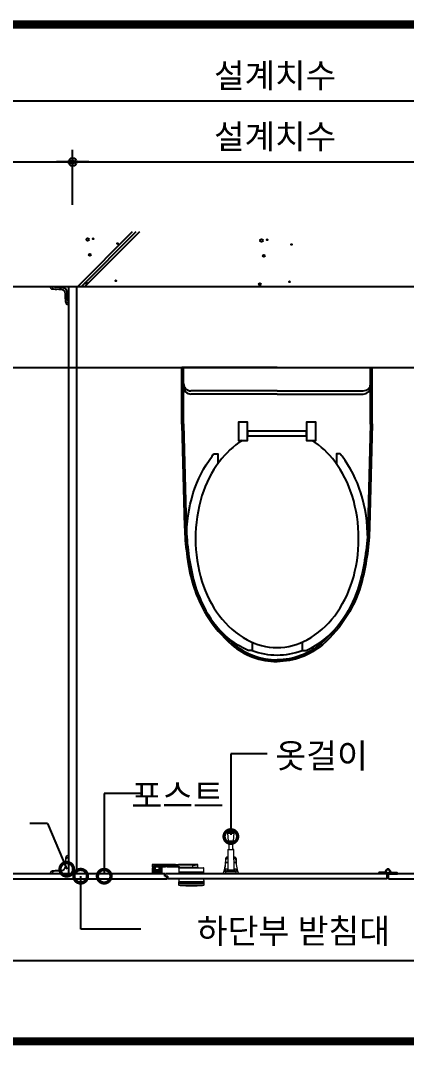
# Model space of a CAD drawing. Extents: x -256 to 8104, y -176 to 5714.
# Drawn here: x 3156 to 3633, y 2764 to 4029 of the extents above; entities that cross this region are included whole.
import ezdxf
from ezdxf.enums import TextEntityAlignment as Align

# ---------------------------------------------------------------- set-up
doc = ezdxf.new("R2010")
doc.units = 0
doc.header["$LTSCALE"] = 30
doc.layers.get('0').update_dxf_attribs({"linetype": 'CONTINUOUS'})
doc.layers.get('DEFPOINTS').update_dxf_attribs({"linetype": 'CONTINUOUS'})
for name, color, linetype in [('0_toilet', 6, 'CONTINUOUS'), ('DIM', 7, 'CONTINUOUS'), ('HAT', 8, 'CONTINUOUS'), ('경첩', 4, 'CONTINUOUS'), ('문자', 3, 'CONTINUOUS'), ('부자재', 4, 'CONTINUOUS'), ('옷걸이', 4, 'CONTINUOUS'), ('잠금쇠(회전형)', 4, 'CONTINUOUS'), ('치수', 1, 'CONTINUOUS'), ('해치', 8, 'CONTINUOUS')]:
    doc.layers.add(name, color=color, linetype=linetype)
doc.styles.add('돋움', font='malgun.ttf')
doc.dimstyles.new('10', dxfattribs={"dimscale": 10, "dimtxt": 3, "dimasz": 1, "dimexe": 1.5, "dimexo": 2, "dimgap": 1, "dimtad": 1, "dimdec": 0, "dimlunit": 6, "dimtxsty": '돋움', "dimblk": 'DIMDOT', "dimcen": -1, "dimdle": 1.5, "dimclrt": 3, "dimazin": 3, "dimtfac": 1, "dimtdec": 0, "dimtix": 1, "dimtmove": 2, "dimatfit": 3, "dimldrblk": 'DIMDOT', "dimarcsym": 0})

# ---------------------------------------------------------------- blocks, each defined once
blk = doc.blocks.new('_DOTSMALL')
at = {"color": 0, "linetype": 'ByBlock', "const_width": 0.5}
blk.add_lwpolyline([(-0.0625, 0, 1), (0.0625, 0, 1)], format="xyb", close=True, dxfattribs=at)
blk = doc.blocks.new('A$C63EC304E')
at = {"layer": '치수', "color": 1, "xscale": 2.5, "yscale": 2.5, "zscale": 2.5, "rotation": 234.3098741996962}
blk.add_blockref('_DOTSMALL', (0.312, 0.312), dxfattribs=at)
blk = doc.blocks.new('A$C2BC9653E')
at = {"layer": '치수', "xscale": 0.3333333333333333, "yscale": 0.3333333333333333, "zscale": 0.3333333333333333}
blk.add_blockref('A$C63EC304E', (0, 0), dxfattribs=at)
blk = doc.blocks.new('A$C7FC71301')
at = {"layer": '치수', "rotation": 180}
blk.add_blockref('A$C2BC9653E', (0.208, 0.208), dxfattribs=at)
blk = doc.blocks.new('A$C4A20372B')
at = {"layer": '치수'}
blk.add_blockref('A$C7FC71301', (0, 0), dxfattribs=at)
blk = doc.blocks.new('A$C566469F5')
at = {"layer": '치수'}
blk.add_blockref('A$C4A20372B', (0, 0), dxfattribs=at)
blk = doc.blocks.new('A$C7E317CD4')
at = {"layer": '해치', "xscale": 2, "yscale": 2, "zscale": 2}
blk.add_blockref('A$C566469F5', (0, 0), dxfattribs=at)
blk = doc.blocks.new('A$C601D7F27')
at = {"layer": '치수'}
blk.add_blockref('A$C7E317CD4', (0, 0), dxfattribs=at)
blk = doc.blocks.new('A$C38802C08')
at = {"layer": '치수'}
blk.add_blockref('A$C601D7F27', (0, 0), dxfattribs=at)
blk = doc.blocks.new('DIMDOT')
at = {"linetype": 'Continuous'}
blk.add_line((-2, 0), (2, 0), dxfattribs=at)
for radius in [0.5, 0.25]:
    blk.add_circle((0, 0), radius, dxfattribs=at)
blk = doc.blocks.new('*D374')
at = {"layer": 'DEFPOINTS', "color": 0}
for p in [(142693.7, 4143.7), (141193.7, 3995.2), (142693.7, 3995.2)]:
    blk.add_point(p, dxfattribs=at)
at = {"layer": 'DIM', "color": 0, "lineweight": -2, "ltscale": 10}
for p, q in [((141193.7, 4015.2), (141193.7, 4158.7)), ((142693.7, 4015.2), (142693.7, 4158.7)), ((141203.7, 4143.7), (142683.7, 4143.7))]:
    blk.add_line(p, q, dxfattribs=at)
at = {"layer": 'DIM', "color": 0, "lineweight": -2, "xscale": 10, "yscale": 10, "zscale": 10, "rotation": 180}
blk.add_blockref('DIMDOT', (141193.7, 4143.7), dxfattribs=at)
at = {"layer": 'DIM', "color": 0, "lineweight": -2, "xscale": 10, "yscale": 10, "zscale": 10}
blk.add_blockref('DIMDOT', (142693.7, 4143.7), dxfattribs=at)
at = {"layer": 'DIM', "color": 3, "insert": (141943.7, 4173.3), "char_height": 30, "attachment_point": 5, "style": '돋움'}
blk.add_mtext('설계치수', dxfattribs=at)
blk = doc.blocks.new('*D375')
at = {"layer": 'DEFPOINTS', "color": 0}
for p in [(142193.7, 4068.3), (141693.7, 3995.2), (142193.7, 3995.2)]:
    blk.add_point(p, dxfattribs=at)
at = {"layer": 'DIM', "color": 0, "lineweight": -2, "ltscale": 10}
for p, q in [((141693.7, 4015.2), (141693.7, 4083.3)), ((142193.7, 4015.2), (142193.7, 4083.3)), ((141703.7, 4068.3), (142183.7, 4068.3))]:
    blk.add_line(p, q, dxfattribs=at)
at = {"layer": 'DIM', "color": 0, "lineweight": -2, "xscale": 10, "yscale": 10, "zscale": 10, "rotation": 180}
blk.add_blockref('DIMDOT', (141693.7, 4068.3), dxfattribs=at)
at = {"layer": 'DIM', "color": 0, "lineweight": -2, "xscale": 10, "yscale": 10, "zscale": 10}
blk.add_blockref('DIMDOT', (142193.7, 4068.3), dxfattribs=at)
at = {"layer": 'DIM', "color": 3, "insert": (141943.7, 4098), "char_height": 30, "attachment_point": 5, "style": '돋움'}
blk.add_mtext('설계치수', dxfattribs=at)
blk = doc.blocks.new('*D376')
at = {"layer": 'DEFPOINTS', "color": 0}
for p in [(141693.7, 4068.3), (141193.7, 3995.2), (141693.7, 3995.2)]:
    blk.add_point(p, dxfattribs=at)
at = {"layer": 'DIM', "color": 0, "lineweight": -2, "ltscale": 10}
for p, q in [((141193.7, 4015.2), (141193.7, 4083.3)), ((141693.7, 4015.2), (141693.7, 4083.3)), ((141203.7, 4068.3), (141683.7, 4068.3))]:
    blk.add_line(p, q, dxfattribs=at)
at = {"layer": 'DIM', "color": 0, "lineweight": -2, "xscale": 10, "yscale": 10, "zscale": 10, "rotation": 180}
blk.add_blockref('DIMDOT', (141193.7, 4068.3), dxfattribs=at)
at = {"layer": 'DIM', "color": 0, "lineweight": -2, "xscale": 10, "yscale": 10, "zscale": 10}
blk.add_blockref('DIMDOT', (141693.7, 4068.3), dxfattribs=at)
at = {"layer": 'DIM', "color": 3, "insert": (141443.7, 4098), "char_height": 30, "attachment_point": 5, "style": '돋움'}
blk.add_mtext('설계치수', dxfattribs=at)
blk = doc.blocks.new('A$C10E41893')
at = {"layer": '부자재'}
for p, q in [((6.5, 0), (6.5, 196)), ((123.3, 196), (6.5, 196)), ((123.3, 192.5), (6.5, 192.5)), ((54.8, 0), (54.8, 177.5)), ((61.4, 0), (61.4, 177.5)), ((6.5, 0), (6.5, -196)), ((54.8, 0), (54.8, -177.5)), ((61.4, 0), (61.4, -177.5)), ((123.3, -192.5), (6.5, -192.5)), ((123.3, -196), (6.5, -196))]:
    blk.add_line(p, q, dxfattribs=at)
for points in [[(122.7, 196, -0.012538), (123.3, 196), (334.6, 190.3, -0.055395), (444.7, 175.1, -0.154276), (576.9, 93.3, -0.179504), (611.5, 0, -0.179504)], [(122.8, 192.5, -0.012538), (123.2, 192.5), (334.5, 186.8, -0.055395), (443.8, 171.7, -0.154276), (574.3, 91, -0.179504), (608, 0, -0.179504)], [(572, 51.4), (588.8, 51.4), (588.8, 59.6, 0.021185), (583.3, 70.7, 0.106084), (528.4, 133.7, 0.085733), (452.6, 172.4, 0.075373), (358.7, 186.6, 0.075373), (264.8, 172.4, 0.085733), (189, 133.7, 0.007337), (184.4, 130.1), (184.4, 122), (204.7, 122)], [(156.7, -72, 0.089162), (200.2, -118.7, 0.085733), (270.3, -154.5, 0.075373), (358.7, -167.9, 0.075373), (447.1, -154.5, 0.085733), (517.2, -118.7, 0.106084), (567, -61.6, 0.126931), (582.8, 0, 0.126931), (567, 61.6, 0.106084), (517.2, 118.7, 0.085733), (447.1, 154.5, 0.075373), (358.7, 167.9, 0.075373), (270.3, 154.5, 0.085733), (200.2, 118.7, 0.089162), (156.7, 72)], [(588.8, -51.4, 0.090214), (598.2, 0, 0.090214), (588.8, 51.4, 0.106084)], [(122.7, -196, 0.012538), (123.3, -196), (334.6, -190.3, 0.055395), (444.7, -175.1, 0.154276), (576.9, -93.3, 0.179504), (611.5, 0, 0.179504)], [(122.8, -192.5, 0.012538), (123.2, -192.5), (334.5, -186.8, 0.055395), (443.8, -171.7, 0.154276), (574.3, -91, 0.179504), (608, 0, 0.179504)], [(572, -51.4), (588.8, -51.4), (588.8, -59.6, -0.021185), (583.3, -70.7, -0.106084), (528.4, -133.7, -0.085733), (452.6, -172.4, -0.075373), (358.7, -186.6, -0.075373), (264.8, -172.4, -0.085733), (189, -133.7, -0.007337), (184.4, -130.1), (184.4, -122), (204.7, -122)]]:
    blk.add_lwpolyline(points, format="xyb", dxfattribs=at)
blk.add_lwpolyline([(138, -60.8), (119.3, -60.8), (119.3, -79.5), (156.7, -79.5), (156.7, -60.8), (138, -60.8), (147.3, -60.8), (147.3, 60.8), (138, 60.8), (156.7, 60.8), (156.7, 79.5), (119.3, 79.5), (119.3, 60.8), (138, 60.8), (138, -60.8), (119.3, -60.8)], dxfattribs=at)
for centre, start, end in [((39.8, 177.5), 0, 90), ((46.4, 177.5), 0, 90), ((39.8, -177.5), 270, 0), ((46.4, -177.5), 270, 0)]:
    blk.add_arc(centre, 15, start, end, dxfattribs=at)
blk = doc.blocks.new('BASIC_14', base_point=(138473.5, 213.7))
for p, q in [((141193.7, 3914.8), (142693.7, 3914.8)), ((141193.7, 3814.8), (142693.7, 3814.8))]:
    blk.add_line(p, q)
at = {"color": 4}
for p, q in [((141682.4, 3912.7), (141672.7, 3913.3)), ((141682.4, 3912.7), (141683.1, 3912.7)), ((141686.5, 3908.8), (141687, 3898.8))]:
    blk.add_line(p, q, dxfattribs=at)
at = {"color": 8}
blk.add_line((140957.6, 3083), (142920.2, 3083), dxfattribs=at)
at = {"color": 8, "const_width": 10}
for points in [[(140957.6, 4237.9), (144305.4, 4237.9)], [(138520.9, 2983), (144305.4, 2983)]]:
    blk.add_lwpolyline(points, dxfattribs=at)
at = {"color": 4}
for centre, radius, start, end in [((141672.8, 3914.9), 1.61, 184.0227, 266.85), ((141682.9, 3909), 3.66, 356.6481, 86.2207), ((141688.7, 3899), 1.65, 186.1664, 269.5984)]:
    blk.add_arc(centre, radius, start, end, dxfattribs=at)
at = {"layer": '0_toilet'}
for p, q in [((141688.7, 3914.8), (141688.7, 3189.8)), ((141698.7, 3914.8), (141698.7, 3189.8)), ((141807.6, 3189.8), (141583.7, 3189.8)), ((141807.6, 3186.8), (141807.6, 3189.8)), ((142082.2, 3189.8), (141808.4, 3189.8)), ((141808.4, 3186.8), (141808.4, 3189.8)), ((142082.2, 3183.8), (142082.2, 3189.8)), ((142312.7, 3189.8), (142083.7, 3189.8)), ((142083.7, 3183.8), (142083.7, 3189.8)), ((141583.7, 3183.8), (141810.6, 3183.8)), ((141807.6, 3186.8), (141811.4, 3186.8)), ((141810.6, 3183.8), (141810.6, 3186.8)), ((141811.4, 3183.8), (141811.4, 3186.8)), ((142082.2, 3183.8), (141811.4, 3183.8)), ((142083.7, 3183.8), (142315.7, 3183.8))]:
    blk.add_line(p, q, dxfattribs=at)
at = {"layer": '경첩', "color": 4, "linetype": 'Continuous', "lineweight": 15}
for p, q in [((141666.2, 3913.6), (141666.2, 3914.8)), ((141666.2, 3914.8), (141666.4, 3914.8)), ((141666.4, 3913.6), (141666.2, 3913.6)), ((141666.4, 3914.8), (141666.4, 3913.6)), ((141666.4, 3914.8), (141668.6, 3914.8)), ((141668.4, 3911.5), (141669.9, 3911.5)), ((141670.9, 3911.2), (141668.4, 3911.3)), ((141668.6, 3914.8), (141668.6, 3913.5)), ((141668.6, 3913.5), (141668.7, 3913.5)), ((141668.7, 3913.5), (141668.7, 3914.8)), ((141668.7, 3914.8), (141668.9, 3914.8)), ((141668.7, 3913.5), (141668.9, 3913.5)), ((141668.9, 3914.8), (141668.9, 3913.5)), ((141687.2, 3914.8), (141668.9, 3914.8)), ((141668.9, 3911.1), (141669.1, 3911.3)), ((141668.9, 3911.1), (141669, 3911)), ((141672.2, 3910.9), (141669, 3911)), ((141670.9, 3911.4), (141679.9, 3911)), ((141679.9, 3910.7), (141670.9, 3911.2)), ((141672.2, 3910.9), (141672.5, 3911.1)), ((141672.9, 3910.8), (141673.1, 3911.1)), ((141673.2, 3910.8), (141673.5, 3911)), ((141673.9, 3910.8), (141674.2, 3911)), ((141676.6, 3910.7), (141673.9, 3910.8)), ((141676.6, 3910.7), (141676.9, 3910.9)), ((141677.3, 3910.6), (141677.5, 3910.9)), ((141677.6, 3910.6), (141677.9, 3910.8)), ((141678.3, 3910.6), (141678.5, 3910.8)), ((141679.7, 3910.5), (141678.3, 3910.6)), ((141679.7, 3910.5), (141679.9, 3910.7)), ((141679.9, 3910.5), (141679.7, 3910.5)), ((141680.9, 3910.3), (141681.1, 3910.5)), ((141681.4, 3910.2), (141681.6, 3910.4)), ((141681.7, 3910.1), (141681.9, 3910.2)), ((141682.1, 3909.8), (141682.3, 3910)), ((141682.4, 3909.7), (141682.5, 3909.9)), ((141683.4, 3908.6), (141683.6, 3908.8)), ((141683.6, 3908.4), (141683.8, 3908.6)), ((141688.7, 3895), (141688.7, 3913.3)), ((141683.9, 3908), (141684, 3908.2)), ((141684, 3907.8), (141684.2, 3907.9)), ((141684.1, 3907.4), (141684.3, 3907.6)), ((141684.5, 3907), (141684.3, 3906.8)), ((141684.3, 3906.8), (141684.5, 3907)), ((141684.4, 3906.5), (141684.6, 3906.7)), ((141684.4, 3906.2), (141684.6, 3906.5)), ((141684.4, 3905.3), (141684.4, 3906)), ((141684.4, 3905.3), (141684.7, 3905.6)), ((141684.5, 3905.2), (141684.4, 3905.3)), ((141684.5, 3905.2), (141684.7, 3905.5)), ((141684.5, 3904.9), (141684.5, 3905.2)), ((141684.5, 3904.9), (141684.7, 3905.1)), ((141684.5, 3904.8), (141684.7, 3905)), ((141684.5, 3904.8), (141684.5, 3904.9)), ((141684.5, 3903.9), (141684.5, 3904.8)), ((141684.5, 3903.9), (141684.8, 3904.1)), ((141684.5, 3903.6), (141684.8, 3903.9)), ((141684.5, 3903.2), (141684.5, 3903.6)), ((141684.5, 3903.2), (141684.8, 3903.4)), ((141684.5, 3903.2), (141684.8, 3903.4)), ((141684.7, 3900.3), (141684.5, 3903.2)), ((141685.1, 3897), (141684.7, 3906)), ((141684.7, 3900.3), (141684.9, 3900.6)), ((141684.7, 3900), (141684.9, 3900.2)), ((141684.7, 3899.3), (141684.7, 3900)), ((141684.7, 3899.3), (141685, 3899.6)), ((141684.7, 3899), (141685, 3899.2)), ((141684.8, 3898.3), (141685, 3898.5)), ((141684.9, 3895.6), (141684.8, 3898.3)), ((141684.9, 3906), (141685.3, 3897)), ((141685.2, 3894.5), (141685.1, 3897)), ((141685.4, 3896), (141685.5, 3894.5)), ((141684.9, 3895.6), (141685.1, 3895.8)), ((141685, 3895), (141685.2, 3895.2)), ((141687.4, 3895), (141688.7, 3895)), ((141687.4, 3894.8), (141687.4, 3895)), ((141687.4, 3894.8), (141687.4, 3894.7)), ((141688.7, 3894.8), (141687.4, 3894.8)), ((141687.4, 3894.7), (141688.7, 3894.7)), ((141687.6, 3892.5), (141688.7, 3892.5)), ((141687.6, 3892.5), (141687.6, 3892.3)), ((141688.7, 3892.3), (141687.6, 3892.3)), ((141688.7, 3895), (141688.7, 3894.8)), ((141688.7, 3894.7), (141688.7, 3892.5)), ((141688.7, 3892.5), (141688.7, 3892.3)), ((141684.7, 3204.2), (141684.5, 3201.3)), ((141684.5, 3201.3), (141684.8, 3201.1)), ((141684.5, 3201.3), (141684.8, 3201.1)), ((141684.5, 3201.3), (141684.5, 3200.9)), ((141684.5, 3200.9), (141684.8, 3200.7)), ((141684.5, 3200.7), (141684.8, 3200.4)), ((141684.5, 3200.7), (141684.5, 3199.8)), ((141685.1, 3207.5), (141684.7, 3198.6)), ((141684.7, 3205.6), (141685, 3205.3)), ((141684.7, 3205.2), (141685, 3205)), ((141684.7, 3205.2), (141684.7, 3204.6)), ((141684.7, 3204.6), (141684.9, 3204.3)), ((141684.7, 3204.2), (141684.9, 3204)), ((141684.9, 3208.9), (141684.8, 3206.2)), ((141684.8, 3206.2), (141685, 3206)), ((141684.9, 3208.9), (141685.1, 3208.7)), ((141684.9, 3198.6), (141685.3, 3207.5)), ((141685, 3209.5), (141685.2, 3209.4)), ((141685.2, 3210), (141685.1, 3207.5)), ((141685.4, 3208.6), (141685.5, 3210)), ((141687.4, 3209.8), (141687.4, 3209.9)), ((141687.4, 3209.9), (141688.7, 3209.9)), ((141687.4, 3209.8), (141687.4, 3209.5)), ((141688.7, 3209.8), (141687.4, 3209.8)), ((141687.4, 3209.5), (141688.7, 3209.5)), ((141687.6, 3212), (141687.6, 3212.3)), ((141688.7, 3212.3), (141687.6, 3212.3)), ((141687.6, 3212), (141688.7, 3212)), ((141688.7, 3212), (141688.7, 3212.3)), ((141688.7, 3209.9), (141688.7, 3212)), ((141688.7, 3209.5), (141688.7, 3209.8)), ((141688.7, 3209.5), (141688.7, 3191.3)), ((141666.4, 3190.9), (141666.2, 3190.9)), ((141666.2, 3190.9), (141666.2, 3189.8)), ((141666.2, 3189.8), (141666.4, 3189.8)), ((141666.4, 3189.8), (141666.4, 3190.9)), ((141666.4, 3189.8), (141668.6, 3189.8)), ((141670.9, 3193.4), (141668.4, 3193.3)), ((141668.4, 3193), (141669.9, 3193.1)), ((141668.6, 3189.8), (141668.6, 3191)), ((141668.6, 3191), (141668.7, 3191)), ((141668.7, 3191), (141668.9, 3191)), ((141668.7, 3191), (141668.7, 3189.8)), ((141668.7, 3189.8), (141668.9, 3189.8)), ((141668.9, 3193.5), (141669, 3193.5)), ((141668.9, 3193.5), (141669.1, 3193.3)), ((141668.9, 3189.8), (141668.9, 3191)), ((141687.2, 3189.8), (141668.9, 3189.8)), ((141672.2, 3193.7), (141669, 3193.5)), ((141679.9, 3193.8), (141670.9, 3193.4)), ((141670.9, 3193.1), (141679.9, 3193.6)), ((141672.2, 3193.7), (141672.5, 3193.5)), ((141672.9, 3193.7), (141673.1, 3193.5)), ((141673.2, 3193.7), (141673.5, 3193.5)), ((141676.6, 3193.9), (141673.9, 3193.8)), ((141673.9, 3193.8), (141674.2, 3193.5)), ((141676.6, 3193.9), (141676.9, 3193.7)), ((141677.3, 3193.9), (141677.5, 3193.7)), ((141677.6, 3193.9), (141677.9, 3193.7)), ((141678.3, 3194), (141678.5, 3193.7)), ((141679.7, 3194), (141678.3, 3194)), ((141679.9, 3194.1), (141679.7, 3194)), ((141679.7, 3194), (141679.9, 3193.8)), ((141680.9, 3194.2), (141681.1, 3194)), ((141681.4, 3194.4), (141681.6, 3194.2)), ((141681.7, 3194.5), (141681.9, 3194.3)), ((141682.1, 3194.7), (141682.3, 3194.6)), ((141682.4, 3194.9), (141682.5, 3194.7)), ((141683.4, 3195.9), (141683.6, 3195.7)), ((141683.6, 3196.1), (141683.8, 3195.9)), ((141683.9, 3196.6), (141684, 3196.4)), ((141684, 3196.8), (141684.2, 3196.6)), ((141684.1, 3197.2), (141684.3, 3197)), ((141684.5, 3197.5), (141684.3, 3197.7)), ((141684.3, 3197.7), (141684.5, 3197.5)), ((141684.5, 3199.3), (141684.4, 3199.2)), ((141684.4, 3199.2), (141684.7, 3199)), ((141684.4, 3199.2), (141684.4, 3198.6)), ((141684.4, 3198.3), (141684.6, 3198.1)), ((141684.4, 3198.1), (141684.6, 3197.9)), ((141684.5, 3199.8), (141684.7, 3199.5)), ((141684.5, 3199.8), (141684.5, 3199.7)), ((141684.5, 3199.7), (141684.7, 3199.4)), ((141684.5, 3199.7), (141684.5, 3199.3)), ((141684.5, 3199.3), (141684.7, 3199.1))]:
    blk.add_line(p, q, dxfattribs=at)
at = {"layer": '경첩', "color": 4, "linetype": 'Continuous', "lineweight": 15, "flags": 128}
for points in [[(141668.4, 3911.5), (141668.4, 3911.5), (141668.4, 3911.4), (141668.4, 3911.4), (141668.4, 3911.4), (141668.4, 3911.3), (141668.4, 3911.3), (141668.4, 3911.3), (141668.4, 3911.3)], [(141670.9, 3911.2), (141670.9, 3911.2), (141670.9, 3911.2), (141670.9, 3911.2), (141670.9, 3911.2), (141670.9, 3911.3), (141670.9, 3911.3), (141670.9, 3911.4), (141670.9, 3911.4)], [(141672.9, 3910.8), (141672.9, 3910.8), (141672.9, 3910.8), (141672.8, 3910.8), (141672.7, 3910.8), (141672.6, 3910.8), (141672.5, 3910.8), (141672.4, 3910.9), (141672.2, 3910.9)], [(141673.9, 3910.8), (141673.8, 3910.8), (141673.7, 3910.8), (141673.6, 3910.8), (141673.5, 3910.8), (141673.4, 3910.8), (141673.3, 3910.8), (141673.3, 3910.8), (141673.2, 3910.8), (141673.2, 3910.8)], [(141677.3, 3910.6), (141677.3, 3910.6), (141677.2, 3910.6), (141677.2, 3910.6), (141677.1, 3910.6), (141677, 3910.6), (141676.9, 3910.6), (141676.7, 3910.6), (141676.6, 3910.7)], [(141678.3, 3910.6), (141678.2, 3910.6), (141678, 3910.6), (141677.9, 3910.6), (141677.8, 3910.6), (141677.7, 3910.6), (141677.7, 3910.6), (141677.6, 3910.6), (141677.6, 3910.6)], [(141679.9, 3910.7), (141679.9, 3910.8), (141679.9, 3910.8), (141679.9, 3910.8), (141679.9, 3910.8), (141679.9, 3910.9), (141679.9, 3910.9), (141679.9, 3910.9), (141679.9, 3911)], [(141684.3, 3906.8), (141684.3, 3906.8), (141684.3, 3906.8)], [(141684.4, 3906.2), (141684.4, 3906.4), (141684.4, 3906.5)], [(141684.5, 3903.6), (141684.5, 3903.7), (141684.5, 3903.8), (141684.5, 3903.9)], [(141684.5, 3903.2), (141684.5, 3903.2), (141684.5, 3903.2)], [(141684.7, 3906), (141684.7, 3906), (141684.7, 3906), (141684.7, 3906), (141684.7, 3906), (141684.8, 3906), (141684.8, 3906), (141684.9, 3906), (141684.9, 3906)], [(141684.8, 3898.3), (141684.8, 3898.4), (141684.8, 3898.6), (141684.8, 3898.7), (141684.8, 3898.8), (141684.8, 3898.9), (141684.7, 3898.9), (141684.7, 3899), (141684.7, 3899)], [(141685.1, 3897), (141685.1, 3897), (141685.1, 3897), (141685.1, 3897), (141685.2, 3897), (141685.2, 3897), (141685.2, 3897), (141685.3, 3897), (141685.3, 3897)], [(141684.9, 3895.1), (141684.9, 3895.2), (141684.9, 3895.3), (141684.9, 3895.5), (141684.9, 3895.6)], [(141684.9, 3895.1), (141684.9, 3895.1), (141685, 3895.1), (141685, 3895), (141685, 3895), (141685, 3895), (141685, 3895), (141685, 3895), (141685, 3895)], [(141685.5, 3894.5), (141685.4, 3894.5), (141685.4, 3894.5), (141685.3, 3894.5), (141685.3, 3894.5), (141685.2, 3894.5), (141685.2, 3894.5), (141685.2, 3894.5), (141685.2, 3894.5)], [(141684.5, 3201.3), (141684.5, 3201.3), (141684.5, 3201.3)], [(141684.5, 3200.9), (141684.5, 3200.8), (141684.5, 3200.8), (141684.5, 3200.7)], [(141684.8, 3206.2), (141684.8, 3206.1), (141684.8, 3206), (141684.8, 3205.9), (141684.8, 3205.8), (141684.8, 3205.7), (141684.7, 3205.6), (141684.7, 3205.6), (141684.7, 3205.6)], [(141684.9, 3209.5), (141684.9, 3209.5), (141685, 3209.5), (141685, 3209.5), (141685, 3209.5), (141685, 3209.5), (141685, 3209.5), (141685, 3209.5), (141685, 3209.5)], [(141684.9, 3209.5), (141684.9, 3209.3), (141684.9, 3209.2), (141684.9, 3209.1), (141684.9, 3208.9)], [(141685.1, 3207.5), (141685.1, 3207.5), (141685.1, 3207.5), (141685.1, 3207.5), (141685.2, 3207.5), (141685.2, 3207.5), (141685.2, 3207.5), (141685.3, 3207.5), (141685.3, 3207.5)], [(141685.5, 3210), (141685.4, 3210), (141685.4, 3210), (141685.3, 3210), (141685.3, 3210), (141685.2, 3210), (141685.2, 3210), (141685.2, 3210), (141685.2, 3210)], [(141668.4, 3193), (141668.4, 3193.1), (141668.4, 3193.1), (141668.4, 3193.2), (141668.4, 3193.2), (141668.4, 3193.2), (141668.4, 3193.2), (141668.4, 3193.3), (141668.4, 3193.3)], [(141670.9, 3193.4), (141670.9, 3193.4), (141670.9, 3193.4), (141670.9, 3193.3), (141670.9, 3193.3), (141670.9, 3193.3), (141670.9, 3193.2), (141670.9, 3193.2), (141670.9, 3193.1)], [(141672.9, 3193.7), (141672.9, 3193.7), (141672.9, 3193.7), (141672.8, 3193.7), (141672.7, 3193.7), (141672.6, 3193.7), (141672.5, 3193.7), (141672.4, 3193.7), (141672.2, 3193.7)], [(141673.9, 3193.8), (141673.8, 3193.8), (141673.7, 3193.8), (141673.6, 3193.8), (141673.5, 3193.8), (141673.4, 3193.7), (141673.3, 3193.7), (141673.3, 3193.7), (141673.2, 3193.7), (141673.2, 3193.7)], [(141677.3, 3193.9), (141677.3, 3193.9), (141677.2, 3193.9), (141677.2, 3193.9), (141677.1, 3193.9), (141677, 3193.9), (141676.9, 3193.9), (141676.7, 3193.9), (141676.6, 3193.9)], [(141678.3, 3194), (141678.2, 3194), (141678, 3194), (141677.9, 3194), (141677.8, 3194), (141677.7, 3194), (141677.7, 3193.9), (141677.6, 3193.9), (141677.6, 3193.9)], [(141679.9, 3193.8), (141679.9, 3193.8), (141679.9, 3193.8), (141679.9, 3193.8), (141679.9, 3193.7), (141679.9, 3193.7), (141679.9, 3193.6), (141679.9, 3193.6), (141679.9, 3193.6)], [(141684.3, 3197.7), (141684.3, 3197.7), (141684.3, 3197.7)], [(141684.4, 3198.3), (141684.4, 3198.1), (141684.4, 3198.1)], [(141684.7, 3198.6), (141684.7, 3198.6), (141684.7, 3198.6), (141684.7, 3198.6), (141684.7, 3198.6), (141684.8, 3198.6), (141684.8, 3198.6), (141684.9, 3198.6), (141684.9, 3198.6)]]:
    blk.add_lwpolyline(points, dxfattribs=at)
at = {"layer": '경첩', "color": 4, "linetype": 'Continuous', "lineweight": 15}
for centre, radius, start, end in [((141668.5, 3913.6), 2.35, 180, 267.3017), ((141668.5, 3913.6), 2.1, 180, 267.3017), ((141671, 3913.5), 2.35, 180, 267.3017), ((141671, 3913.5), 2.1, 180, 267.3017), ((141679.7, 3905.8), 5.25, 2.6983, 87.3017), ((141679.7, 3905.8), 5, 2.6983, 87.3017), ((141679.7, 3905.8), 4.75, 75, 87.3017), ((141679.7, 3905.8), 4.75, 68.2494, 75.0002), ((141679.7, 3905.8), 4.75, 58.7002, 65.0052), ((141679.7, 3905.8), 4.75, 55.6142, 58.7009), ((141679.7, 3905.8), 4.75, 37.4392, 55.6151), ((141679.7, 3905.8), 4.75, 34.3855, 37.4388), ((141687.2, 3913.3), 1.5, 0, 90), ((141679.7, 3905.8), 4.75, 28.1736, 34.3849), ((141679.7, 3905.8), 4.75, 19.766, 24.9948), ((141679.7, 3905.8), 4.75, 13.2431, 19.766), ((141679.7, 3905.8), 4.75, 8.6056, 13.1623), ((141679.7, 3905.8), 4.75, 2.6983, 5.9088), ((141687.4, 3897.1), 2.35, 182.6983, 270), ((141687.4, 3897.1), 2.1, 182.6983, 270), ((141687.6, 3894.6), 2.35, 182.6983, 270), ((141687.6, 3894.6), 2.1, 182.6983, 270), ((141687.4, 3207.4), 2.35, 90, 177.3017), ((141687.6, 3209.9), 2.35, 90, 177.3017), ((141687.4, 3207.4), 2.1, 90, 177.3017), ((141687.6, 3209.9), 2.1, 90, 177.3017), ((141668.5, 3190.9), 2.35, 92.6983, 180), ((141668.5, 3190.9), 2.1, 92.6983, 180), ((141671, 3191), 2.35, 92.6983, 180), ((141671, 3191), 2.1, 92.6983, 180), ((141679.7, 3198.8), 5.25, 272.6983, 357.3017), ((141679.7, 3198.8), 5, 272.6983, 357.3017), ((141679.7, 3198.8), 4.75, 272.6983, 285), ((141679.7, 3198.8), 4.75, 284.9998, 291.7506), ((141679.7, 3198.8), 4.75, 294.9948, 301.2998), ((141679.7, 3198.8), 4.75, 301.2991, 304.3858), ((141679.7, 3198.8), 4.75, 304.3849, 322.5608), ((141679.7, 3198.8), 4.75, 322.5612, 325.6145), ((141679.7, 3198.8), 4.75, 325.6151, 331.8264), ((141679.7, 3198.8), 4.75, 335.0052, 340.234), ((141679.7, 3198.8), 4.75, 340.234, 346.7569), ((141679.7, 3198.8), 4.75, 346.8377, 351.3944), ((141679.7, 3198.8), 4.75, 354.0912, 357.3017), ((141687.2, 3191.3), 1.5, 270, 0)]:
    blk.add_arc(centre, radius, start, end, dxfattribs=at)
at = {"layer": '부자재'}
for p, q in [((142071.5, 3190.7), (142071.5, 3189.8)), ((142082.2, 3189.8), (142071.5, 3189.8)), ((142079.2, 3191.9), (142072, 3191.4)), ((142072.8, 3190.9), (142072.8, 3189.8)), ((142083, 3190.3), (142083, 3189.5)), ((142083.2, 3189.5), (142083, 3189.5)), ((142083.2, 3190.3), (142083.2, 3189.5)), ((142083.7, 3189.8), (142094.7, 3189.8)), ((142083.7, 3189.8), (142083.7, 3189.8)), ((142086, 3191.9), (142094.1, 3191.4)), ((142093.4, 3190.9), (142093.4, 3189.8)), ((142094.7, 3190.7), (142094.7, 3189.8))]:
    blk.add_line(p, q, dxfattribs=at)
at = {"layer": '부자재', "color": 1}
blk.add_circle((142083.1, 3193), 2.34, dxfattribs=at)
at = {"layer": '부자재'}
for centre, radius, start, end in [((142072.2, 3190.7), 0.7, 101.7765, 181.6712), ((142073.6, 3190.6), 0.884, 113.4077, 164.5497), ((142079.2, 3193.2), 1.29, 272.9231, 352.4724), ((142083.1, 3193), 2.62, 270, 180), ((142083.4, 3188.8), 1.65, 102.5267, 141.5475), ((142082.7, 3188.8), 1.65, 43.1003, 77.4733), ((142083.2, 3192.6), 2.86, 280.084, 345.9792), ((142087, 3193.2), 1.29, 187.5276, 267.0769), ((142092.6, 3190.6), 0.884, 15.4503, 67.3004), ((142094, 3190.7), 0.7, 358.3288, 78.2235)]:
    blk.add_arc(centre, radius, start, end, dxfattribs=at)
at = {"layer": '옷걸이', "lineweight": 15}
for p, q in [((141885.1, 3240.1), (141885.9, 3230.6)), ((141885.1, 3240.1), (141893.1, 3240.1)), ((141892.4, 3230.6), (141893.1, 3240.1)), ((141885.9, 3230.6), (141892.4, 3230.6)), ((141886.6, 3230.6), (141886.6, 3219.8)), ((141891.6, 3219.8), (141891.6, 3230.6)), ((141885.4, 3219.5), (141885.2, 3194.3)), ((141892.9, 3219.5), (141885.4, 3219.5)), ((141885.6, 3219.8), (141889.1, 3219.8)), ((141889.1, 3219.8), (141892.6, 3219.8)), ((141893.1, 3194.3), (141892.9, 3219.5)), ((141885.3, 3203.3), (141882.8, 3203.3)), ((141882.9, 3204.1), (141885.3, 3204.1)), ((141885.3, 3210.4), (141885.2, 3210.4)), ((141885.2, 3210.4), (141885.2, 3210.3)), ((141885.3, 3210.3), (141885.2, 3210.3)), ((141885.2, 3208.8), (141885.2, 3208.4)), ((141885.2, 3208.8), (141885.3, 3208.8)), ((141885.3, 3208.4), (141885.2, 3208.4)), ((141893.1, 3210.4), (141893, 3210.4)), ((141893.1, 3210.3), (141893, 3210.3)), ((141893, 3208.8), (141893.1, 3208.8)), ((141893.1, 3208.4), (141893, 3208.4)), ((141893, 3204.1), (141895.4, 3204.1)), ((141895.5, 3203.3), (141893, 3203.3)), ((141893.1, 3210.4), (141893.1, 3210.3)), ((141893.1, 3208.8), (141893.1, 3208.4)), ((141879.6, 3189.8), (141880.5, 3192.3)), ((141882, 3189.8), (141879.6, 3189.8)), ((141880.5, 3192.3), (141880.5, 3192.4)), ((141880.5, 3192.3), (141880.5, 3192.3)), ((141881.5, 3193.1), (141881.4, 3193.1)), ((141881.4, 3193), (141881.4, 3193)), ((141896.8, 3193), (141881.4, 3193)), ((141882.9, 3195.2), (141881.5, 3195.2)), ((141882.9, 3195.2), (141881.5, 3195.2)), ((141882.9, 3192.3), (141882, 3189.8)), ((141896.3, 3189.8), (141882, 3189.8)), ((141882.8, 3194.6), (141882.9, 3195.2)), ((141882.9, 3192.3), (141882.9, 3193)), ((141882.9, 3193), (141895.4, 3193)), ((141895.4, 3192.3), (141882.9, 3192.3)), ((141893.9, 3194.3), (141884.4, 3194.3)), ((141896.8, 3195.2), (141895.4, 3195.2)), ((141895.4, 3195.2), (141895.5, 3194.6)), ((141896.8, 3195.2), (141895.4, 3195.2)), ((141895.4, 3192.3), (141895.4, 3193)), ((141896.3, 3189.8), (141895.4, 3192.3)), ((141898.6, 3189.8), (141896.3, 3189.8)), ((141896.9, 3193.1), (141896.8, 3193.1)), ((141896.9, 3193), (141896.8, 3193)), ((141897, 3193.1), (141896.9, 3193.1)), ((141897.8, 3192.4), (141897.8, 3192.3)), ((141897.8, 3192.3), (141898.6, 3189.8)), ((141897.8, 3192.3), (141897.8, 3192.3))]:
    blk.add_line(p, q, dxfattribs=at)
at = {"layer": '옷걸이', "lineweight": 15, "flags": 128}
for points in [[(141882.6, 3203.3), (141882.6, 3203.3), (141882.6, 3203.3), (141882.6, 3203.3), (141882.6, 3203.3), (141882.7, 3203.3), (141882.7, 3203.3), (141882.8, 3203.3), (141882.8, 3203.3)], [(141885.2, 3210.4), (141885.2, 3210.4), (141884.8, 3210.4), (141884.5, 3210.3), (141884.2, 3210.3), (141883.9, 3210.2), (141883.6, 3210), (141883.4, 3209.9), (141883.2, 3209.7), (141883, 3209.5), (141882.8, 3209.3), (141882.8, 3209), (141882.7, 3208.8), (141882.7, 3208.8)], [(141885.2, 3210.3), (141884.8, 3210.3), (141884.4, 3210.2), (141884, 3210.1), (141883.7, 3210), (141883.3, 3209.8), (141883.1, 3209.6), (141882.9, 3209.3), (141882.8, 3209.1), (141882.7, 3208.7), (141882.7, 3208.7)], [(141882.7, 3207.2), (141882.8, 3207.5), (141882.9, 3207.7), (141883, 3208), (141883.3, 3208.2), (141883.6, 3208.4), (141883.9, 3208.5), (141884.3, 3208.7), (141884.7, 3208.7), (141885.2, 3208.8)], [(141885.2, 3208.4), (141884.7, 3208.4), (141884.4, 3208.3), (141884, 3208.2), (141883.7, 3208.1), (141883.5, 3207.9), (141883.3, 3207.7), (141883.1, 3207.5), (141883, 3207.2), (141883, 3207)], [(141895.6, 3208.7), (141895.6, 3208.7), (141895.6, 3208.9), (141895.5, 3209.2), (141895.4, 3209.4), (141895.2, 3209.6), (141895, 3209.8), (141894.8, 3209.9), (141894.6, 3210.1), (141894.3, 3210.2), (141894, 3210.3), (141893.7, 3210.4), (141893.3, 3210.4), (141893.1, 3210.4)], [(141895.6, 3208.7), (141895.5, 3209), (141895.4, 3209.2), (141895.3, 3209.5), (141895, 3209.7), (141894.8, 3209.9), (141894.4, 3210.1), (141894.1, 3210.2), (141893.7, 3210.3), (141893.2, 3210.3), (141893.1, 3210.3)], [(141893.1, 3208.8), (141893.5, 3208.8), (141893.9, 3208.7), (141894.3, 3208.6), (141894.6, 3208.4), (141894.9, 3208.2), (141895.2, 3208), (141895.4, 3207.8), (141895.5, 3207.5), (141895.6, 3207.2)], [(141895.3, 3207), (141895.3, 3207.3), (141895.1, 3207.5), (141895, 3207.8), (141894.7, 3208), (141894.5, 3208.1), (141894.2, 3208.3), (141893.8, 3208.4), (141893.4, 3208.4), (141893.1, 3208.4)], [(141895.7, 3203.3), (141895.7, 3203.3), (141895.7, 3203.3), (141895.7, 3203.3), (141895.7, 3203.3), (141895.6, 3203.3), (141895.6, 3203.3), (141895.5, 3203.3), (141895.5, 3203.3)], [(141881.2, 3195), (141881.2, 3195), (141881.2, 3195)], [(141881.4, 3193.1), (141881.3, 3193.1), (141881.3, 3193.1)], [(141881.5, 3193.1), (141881.4, 3193.1), (141881.4, 3193)], [(141881.4, 3193.1), (141881.4, 3193.1), (141881.5, 3193.1)], [(141881.5, 3195.2), (141881.5, 3195.2), (141881.5, 3195.2)], [(141883.6, 3193.1), (141883.2, 3193.1), (141883, 3193.1), (141882.9, 3193.1), (141883, 3193.2), (141883.3, 3193.2), (141883.4, 3193.2)], [(141885.2, 3195.6), (141884.6, 3195.5), (141883.3, 3195.5)], [(141895, 3195.5), (141893.4, 3195.6), (141893.1, 3195.6)], [(141894.9, 3193.2), (141895.2, 3193.2), (141895.3, 3193.2), (141895.4, 3193.1), (141895.2, 3193.1), (141894.9, 3193.1), (141894.4, 3193.1)], [(141896.8, 3193), (141896.8, 3193.1), (141896.8, 3193.1)], [(141896.9, 3193.1), (141896.9, 3193.1), (141896.8, 3193.1)]]:
    blk.add_lwpolyline(points, dxfattribs=at)
at = {"layer": '옷걸이', "lineweight": 15}
for centre, radius, start, end in [((141889.1, 3229.8), 11, 68.7607, 111.2393), ((141885.6, 3219.5), 0.25, 90, 179.5), ((141892.6, 3219.5), 0.25, 0.5, 90), ((141830, 3207.5), 52.8, 346.2317, 355.4136), ((141830, 3207.5), 53, 346.5097, 355.4136), ((141830, 3207.5), 52.8, 356.4511, 359.6096), ((141882.9, 3204.3), 0.23, 185.4574, 275.1888), ((141830, 3207.5), 52.8, 355.4136, 356.451), ((141830, 3207.5), 52.8, 359.6096, 1.2369), ((141883, 3207.2), 0.227, 188.2087, 276.392), ((141848.9, 3206.7), 34.1, 354.2736, 355.5668), ((141830, 3207.4), 53, 356.4511, 359.6096), ((141830, 3209.2), 55.3, 359.6189, 1.2073), ((141948.3, 3209.2), 55.3, 178.7927, 180.3811), ((141895.3, 3207.2), 0.227, 263.608, 351.7913), ((141948.3, 3207.4), 53, 180.3904, 183.5489), ((141895.4, 3204.3), 0.23, 264.8112, 354.5426), ((141929.4, 3206.7), 34.1, 184.4333, 185.7264), ((141948.3, 3207.5), 53, 184.5864, 193.4903), ((141948.3, 3207.5), 52.8, 178.7631, 180.3904), ((141948.3, 3207.5), 52.8, 180.3904, 183.5489), ((141948.3, 3207.5), 52.8, 183.5489, 184.5865), ((141948.3, 3207.5), 52.8, 184.5864, 193.7683), ((141831.2, 3207.2), 51.5, 343.2376, 346.2577), ((141881.6, 3192), 1.17, 101.397, 160.6752), ((141881.4, 3192), 1, 89.9937, 161.8081), ((141831.6, 3207.4), 51.3, 343.5226, 346.2377), ((141881.5, 3194.9), 0.25, 90.2728, 166.2395), ((141881.4, 3194.9), 0.247, 89.2585, 165.9158), ((141881, 3194.9), 1.81, 282.0607, 352.5143), ((141880.9, 3195.3), 2.24, 284.8265, 3.5932), ((141883.2, 3195.1), 0.376, 79.9393, 150.5456), ((141883.1, 3195.2), 0.248, 89.5881, 179.723), ((141883.3, 3195.2), 0.307, 84.7786, 118.9817), ((141883, 3194.6), 1.43, 284.1057, 346.9245), ((141889.3, 3594.2), 401.1, 269.1968, 270.7316), ((141895.3, 3194.6), 1.44, 193.1186, 255.9655), ((141895, 3195.1), 0.4, 32.0092, 97.8083), ((141895, 3195.2), 0.271, 58.6344, 97.6053), ((141897.4, 3195.3), 2.24, 176.3909, 255.1894), ((141895.2, 3195.2), 0.248, 0.277, 90.4119), ((141897.2, 3194.9), 1.8, 186.7864, 258.2605), ((141896.8, 3194.9), 0.25, 13.7617, 89.4531), ((141896.8, 3194.9), 0.247, 14.0842, 90.7415), ((141946.5, 3207.3), 51.2, 193.7584, 196.469), ((141896.7, 3192), 1.16, 19.2937, 79.3942), ((141896.9, 3192), 1, 18.1919, 90.0063), ((141947.3, 3207.3), 51.7, 193.7493, 196.7564)]:
    blk.add_arc(centre, radius, start, end, dxfattribs=at)
at = {"layer": '잠금쇠(회전형)', "linetype": 'Continuous', "lineweight": 15}
for p, q in [((141791.9, 3200.9), (141791.9, 3198.4)), ((141794.2, 3201.4), (141792.4, 3201.4)), ((141820.6, 3201.2), (141798.1, 3201.2)), ((141820.6, 3201.2), (141798.1, 3201.2)), ((141798.1, 3201.2), (141798.1, 3201.2)), ((141798.1, 3200.9), (141842.1, 3200.9)), ((141798.1, 3200.4), (141798.1, 3200.9)), ((141798.1, 3200.4), (141798.1, 3198.9)), ((141842.1, 3200.4), (141798.1, 3200.4)), ((141820.6, 3201.2), (141820.6, 3201.2)), ((141847.9, 3201.4), (141824.5, 3201.4)), ((141842.1, 3200.9), (141842.1, 3200.4)), ((141842.1, 3197.9), (141842.1, 3200.4)), ((141848.4, 3197.9), (141848.4, 3200.9)), ((141791.9, 3198.4), (141795.1, 3198.4)), ((141791.9, 3196.8), (141791.9, 3189.8)), ((141792.3, 3196.8), (141791.9, 3196.8)), ((141791.9, 3189.8), (141804.4, 3189.8)), ((141792.3, 3191.8), (141792.3, 3196.8)), ((141792.3, 3196.8), (141792.7, 3196.8)), ((141804, 3191.8), (141792.3, 3191.8)), ((141792.4, 3197.3), (141792.7, 3197.3)), ((141792.7, 3196.8), (141792.7, 3197.3)), ((141792.7, 3197.3), (141794.6, 3197.3)), ((141792.7, 3196.8), (141792.7, 3192.2)), ((141794.6, 3196.8), (141792.7, 3196.8)), ((141792.7, 3192.2), (141792.9, 3192.3)), ((141792.9, 3196.3), (141794.6, 3196.3)), ((141792.9, 3192.3), (141792.9, 3196.3)), ((141793.4, 3195.8), (141792.9, 3196.3)), ((141792.9, 3192.3), (141793, 3192.3)), ((141793, 3192.3), (141803.3, 3192.3)), ((141793.4, 3195.8), (141793.4, 3192.3)), ((141794.6, 3195.8), (141793.4, 3195.8)), ((141793.9, 3194.8), (141793.9, 3193.3)), ((141801, 3194.8), (141793.9, 3194.8)), ((141793.9, 3193.3), (141801, 3193.3)), ((141794.1, 3195), (141800.8, 3195)), ((141800.8, 3193), (141794.1, 3193)), ((141794.6, 3196.8), (141794.6, 3197.3)), ((141794.6, 3197.3), (141795.6, 3197.3)), ((141794.6, 3196.3), (141794.6, 3196.8)), ((141795.1, 3196.8), (141794.6, 3196.8)), ((141794.6, 3196.3), (141794.6, 3195.8)), ((141794.6, 3196.3), (141795.1, 3196.3)), ((141795.6, 3195.8), (141794.6, 3195.8)), ((141795.1, 3198.4), (141795.1, 3198.4)), ((141795.1, 3196.8), (141795.1, 3196.3)), ((141795.6, 3196.8), (141795.1, 3196.8)), ((141795.1, 3196.3), (141795.6, 3196.3)), ((141795.6, 3197.9), (141795.6, 3195)), ((141824.6, 3198.9), (141798.1, 3198.9)), ((141800.6, 3195), (141800.6, 3197.9)), ((141800.6, 3197.3), (141801.6, 3197.3)), ((141801.1, 3196.8), (141800.6, 3196.8)), ((141800.6, 3196.3), (141801.1, 3196.3)), ((141801.6, 3195.8), (141800.6, 3195.8)), ((141800.8, 3195), (141802.1, 3195)), ((141802.1, 3193), (141800.8, 3193)), ((141802.4, 3194.8), (141801, 3194.8)), ((141801, 3193.3), (141802.4, 3193.3)), ((141801.1, 3198.4), (141808.4, 3198.4)), ((141801.6, 3196.8), (141801.1, 3196.8)), ((141801.1, 3196.3), (141801.1, 3196.8)), ((141801.1, 3196.3), (141801.6, 3196.3)), ((141801.6, 3197.3), (141801.6, 3196.8)), ((141801.6, 3197.3), (141803.5, 3197.3)), ((141803.5, 3196.8), (141801.6, 3196.8)), ((141801.6, 3196.8), (141801.6, 3196.3)), ((141801.6, 3196.3), (141803.4, 3196.3)), ((141801.6, 3196.3), (141801.6, 3195.8)), ((141802.9, 3195.8), (141801.6, 3195.8)), ((141802.4, 3193.3), (141802.4, 3194.8)), ((141803.4, 3196.3), (141802.9, 3195.8)), ((141802.9, 3192.3), (141802.9, 3195.8)), ((141803.3, 3192.3), (141803.4, 3192.3)), ((141803.4, 3196.3), (141803.4, 3192.3)), ((141803.4, 3192.3), (141803.5, 3192.2)), ((141803.5, 3197.3), (141803.5, 3196.8)), ((141803.5, 3197.3), (141803.9, 3197.3)), ((141803.5, 3192.2), (141803.5, 3196.8)), ((141803.5, 3196.8), (141804, 3196.8)), ((141804, 3196.8), (141804, 3191.8)), ((141804.4, 3196.8), (141804, 3196.8)), ((141804.4, 3189.8), (141804.4, 3196.8)), ((141810.4, 3198.4), (141823.3, 3198.4)), ((141823.3, 3198.4), (141823.3, 3198.4)), ((141824.9, 3196.8), (141824.9, 3191.9)), ((141855.9, 3191.9), (141824.9, 3191.9)), ((141824.9, 3191.8), (141824.9, 3190)), ((141824.9, 3191.8), (141855.9, 3191.8)), ((141824.9, 3190), (141855.9, 3190)), ((141855.6, 3189.8), (141825.1, 3189.8)), ((141826.2, 3197.4), (141826.2, 3197.6)), ((141855.9, 3196.9), (141826.3, 3196.9)), ((141827, 3197.4), (141827, 3197.9)), ((141827, 3197.9), (141842.1, 3197.9)), ((141827, 3197.4), (141855.4, 3197.4)), ((141832.6, 3191.9), (141832.6, 3191.8)), ((141842.1, 3197.4), (141842.1, 3197.9)), ((141842.1, 3197.9), (141848.4, 3197.9)), ((141848.1, 3191.8), (141848.1, 3191.9)), ((141852.8, 3191.8), (141852.8, 3191.9)), ((141854.8, 3191.8), (141854.8, 3191.9)), ((141854.9, 3191.8), (141854.9, 3191.9)), ((141855.9, 3191.9), (141855.9, 3196.9)), ((141855.9, 3190), (141855.9, 3191.8)), ((141824.6, 3179.8), (141824.6, 3178.8)), ((141856.1, 3179.8), (141824.6, 3179.8)), ((141856.1, 3178.8), (141824.6, 3178.8)), ((141824.6, 3177.8), (141824.6, 3176.2)), ((141856.1, 3177.8), (141824.6, 3177.8)), ((141824.6, 3176.2), (141840.4, 3176.2)), ((141855.6, 3178.3), (141825.1, 3178.3)), ((141855.6, 3178.3), (141825.1, 3178.3)), ((141840.4, 3175.7), (141825.1, 3175.7)), ((141855.4, 3183.7), (141825.3, 3183.7)), ((141825.5, 3183.8), (141840.4, 3183.8)), ((141828.2, 3175.5), (141852.5, 3175.5)), ((141828.2, 3175.5), (141840.4, 3175.5)), ((141852.2, 3175.4), (141828.5, 3175.4)), ((141834.7, 3175.3), (141834.8, 3175.3)), ((141834.8, 3175.3), (141846, 3175.3)), ((141837.7, 3175.2), (141837.7, 3175.3)), ((141838.2, 3175), (141842.5, 3175)), ((141838.2, 3175), (141842.5, 3175)), ((141838.6, 3175.3), (141838.6, 3175.2)), ((141838.6, 3175.2), (141842.2, 3175.2)), ((141842.1, 3175), (141838.6, 3175)), ((141840.4, 3183.8), (141855.3, 3183.8)), ((141840.4, 3176.2), (141856.1, 3176.2)), ((141855.7, 3175.7), (141840.4, 3175.7)), ((141840.4, 3175.5), (141852.5, 3175.5)), ((141842.2, 3175.2), (141842.2, 3175.3)), ((141843.1, 3175.3), (141843.1, 3175.2)), ((141846, 3175.3), (141846.1, 3175.3)), ((141856.1, 3178.8), (141856.1, 3179.8)), ((141856.1, 3176.2), (141856.1, 3177.8))]:
    blk.add_line(p, q, dxfattribs=at)
at = {"layer": '잠금쇠(회전형)', "linetype": 'Continuous', "lineweight": 15, "flags": 128}
for points in [[(141798.1, 3201.2), (141797.5, 3201.2), (141796.8, 3201.2), (141796.2, 3201.2), (141795.7, 3201.3), (141795.2, 3201.3), (141794.8, 3201.3), (141794.5, 3201.3), (141794.3, 3201.4), (141794.2, 3201.4), (141794.2, 3201.4)], [(141834.7, 3175.2), (141834.5, 3175.2), (141834.4, 3175.3), (141834.5, 3175.3), (141834.6, 3175.3), (141834.7, 3175.3)], [(141838.6, 3175), (141838.6, 3175), (141838.6, 3175.1), (141838.6, 3175.1), (141838.6, 3175.1), (141838.6, 3175.1), (141838.6, 3175.1), (141838.6, 3175.1), (141838.6, 3175.2)], [(141842.1, 3175), (141842.1, 3175), (141842.1, 3175.1), (141842.2, 3175.1), (141842.2, 3175.1), (141842.2, 3175.1), (141842.2, 3175.1), (141842.2, 3175.1), (141842.2, 3175.2)], [(141846.1, 3175.3), (141846.2, 3175.3), (141846.3, 3175.3), (141846.3, 3175.3), (141846.2, 3175.2), (141846.1, 3175.2)]]:
    blk.add_lwpolyline(points, dxfattribs=at)
at = {"layer": '잠금쇠(회전형)', "linetype": 'Continuous', "lineweight": 15}
for centre, radius, start, end in [((141792.4, 3200.9), 0.5, 90, 180), ((141798.2, 3246.8), 46.4, 262.2082, 269.9516), ((141798.2, 3239.8), 38.9, 261.4299, 269.9411), ((141820.6, 3240.8), 39.6, 270.014, 275.6703), ((141842.1, 3239.7), 38.8, 270.0516, 278.5774), ((141842.1, 3246.8), 46.3, 270.0429, 277.7974), ((141847.9, 3200.9), 0.5, 0, 90), ((141798.2, 3158.9), 39.9, 90.0704, 99.0775), ((141792.4, 3196.8), 0.5, 90, 180), ((141792.8, 3196.8), 0.485, 91.9622, 181.8362), ((141793, 3191.5), 0.816, 110.8265, 158.264), ((141794.1, 3194.8), 0.25, 90, 180), ((141794.1, 3193.3), 0.25, 180, 270), ((141794.6, 3196.8), 0.5, 0, 90), ((141794.6, 3196.3), 0.5, 270, 0), ((141798.1, 3158.1), 40.4, 85.7371, 94.238), ((141795.1, 3197.9), 0.5, 0.4364, 88.0475), ((141798.1, 3170.3), 27.7, 84.8219, 95.1479), ((141801.1, 3197.9), 0.5, 89.9688, 179.9724), ((141801.6, 3196.8), 0.5, 90, 180), ((141801.6, 3196.3), 0.5, 180, 270), ((141802.1, 3194.8), 0.25, 0, 90), ((141802.1, 3193.3), 0.25, 270, 0), ((141803.5, 3196.8), 0.485, 358.1638, 88.0378), ((141803.2, 3191.5), 0.816, 21.736, 69.1735), ((141803.9, 3196.8), 0.5, 0, 90), ((141809.4, 3159.1), 39.3, 88.5426, 91.4397), ((141815.9, 3219.4), 22.3, 289.4853, 292.988), ((141823.3, 3196.8), 1.56, 359.595, 89.9503), ((141824.7, 3197.3), 1.54, 8.6008, 92.9035), ((141846.8, 3149.1), 52.5, 113.1385, 114.7084), ((141825.1, 3190), 0.25, 180, 270), ((141827, 3196.7), 1.18, 89.4884, 132.259), ((141827.9, 3197.5), 1.69, 184.5827, 202.3275), ((141826.9, 3196.8), 0.588, 82.6337, 171.8516), ((141848.9, 3197.9), 0.5, 180, 270), ((141855.4, 3196.9), 0.5, 0, 90), ((141855.6, 3190), 0.25, 270, 0), ((141835.7, 3179.8), 11, 159.2996, 180), ((141824.6, 3178.3), 0.5, 0, 90), ((141824.6, 3178.3), 0.5, 270, 0), ((141825.1, 3176.2), 0.5, 180, 264.5584), ((141840.4, 3336.3), 161.3, 264.5584, 265.686), ((141825.5, 3183.6), 0.15, 90, 159.2996), ((141828.2, 3175.6), 0.125, 265.686, 270), ((141828.5, 3175.6), 0.125, 235.4626, 265.7969), ((141840.4, 3336.5), 161.5, 265.7969, 269.2276), ((141834.7, 3173.5), 1.78, 88.6382, 96.0273), ((141840.6, 3255.9), 80.9, 265.7789, 267.8287), ((141840.7, 3256), 80.8, 266.5383, 267.829), ((141837.6, 3175.2), 0.114, 281.5317, 6.6087), ((141838.6, 3205.8), 30.7, 268.0585, 270.0013), ((141838.6, 3197.7), 22.6, 267.7351, 270.0014), ((141842.1, 3205.5), 30.5, 269.9897, 271.9505), ((141842.2, 3197.5), 22.4, 269.9881, 272.2754), ((141840.4, 3336.5), 161.5, 270.7724, 274.2031), ((141840, 3256), 80.8, 272.171, 273.4617), ((141843.2, 3175.2), 0.114, 173.3913, 258.4683), ((141840.1, 3255.9), 80.9, 272.1713, 274.2211), ((141846.1, 3175.3), 0.0882, 204.5731, 265.3621), ((141846.1, 3174.1), 1.13, 83.0858, 90.7191), ((141852.2, 3175.6), 0.125, 274.2031, 304.5374), ((141840.4, 3336.3), 161.3, 274.314, 275.4416), ((141852.5, 3175.6), 0.125, 270, 274.314), ((141855.3, 3183.6), 0.15, 20.7004, 90), ((141845.1, 3179.8), 11, 0, 20.7004), ((141856.1, 3178.3), 0.5, 90, 180), ((141856.1, 3178.3), 0.5, 180, 270), ((141855.6, 3176.2), 0.5, 275.4416, 0)]:
    blk.add_arc(centre, radius, start, end, dxfattribs=at)
at = {"layer": '치수'}
for p, q in [((141889.2, 3337.8), (141889.2, 3238)), ((141934.1, 3337.8), (141889.2, 3337.8)), ((141732.8, 3288.8), (141732.8, 3189)), ((141777.8, 3288.8), (141732.8, 3288.8)), ((141662.6, 3252.1), (141640.9, 3252.1)), ((141662.6, 3252.1), (141686.5, 3195.5)), ((141703.7, 3121.4), (141703.7, 3186.9)), ((141777.8, 3121.4), (141703.7, 3121.4))]:
    blk.add_line(p, q, dxfattribs=at)
at = {"layer": '해치'}
for p, q in [((141700.1, 3914.8), (141767.9, 3982.5)), ((141709, 3914.8), (141776.7, 3982.5))]:
    blk.add_line(p, q, dxfattribs=at)
at = {"layer": '해치', "color": 2}
blk.add_line((141704.6, 3914.8), (141772.3, 3982.5), dxfattribs=at)
at = {"layer": '해치'}
for centre, radius in [((141712.3, 3972.7), 1.68), ((141719.2, 3973.5), 0.56), ((141927, 3971.5), 1.68), ((141934, 3972.3), 0.56), ((141749.2, 3967.5), 0.56), ((141964, 3966.4), 0.56), ((141715.1, 3953.6), 1.12), ((141929.8, 3952.4), 1.12), ((141747, 3921.7), 0.559), ((141710.3, 3918.9), 1.12), ((141925, 3917.6), 1.12), ((141961.7, 3920.5), 0.559)]:
    blk.add_circle(centre, radius, dxfattribs=at)
at = {"layer": 'HAT', "xscale": 0.6000000000003638, "yscale": 0.6000000000003638, "zscale": 0.6000000000003638, "rotation": 270}
blk.add_blockref('A$C10E41893', (141946.2, 3818.7), dxfattribs=at)
at = {"layer": '해치', "xscale": -20, "yscale": 20, "zscale": 20}
for p, rotation in [((141893.3, 3240), 89.99999999999982), ((141736.9, 3191), 89.9999999999999)]:
    blk.add_blockref('A$C38802C08', p, dxfattribs=dict(at, rotation=rotation))
for p in [(141690.7, 3191.3), (141707.9, 3182.7)]:
    blk.add_blockref('A$C38802C08', p, dxfattribs=at)
at = {"layer": '문자', "style": '돋움'}
for s, p in [('옷걸이', (142001.2, 3335.8)), ('포스트', (141823.5, 3287.1)), ('하단부 받침대', (141966.4, 3119.7))]:
    blk.add_text(s, height=30.34, dxfattribs=at).set_placement(p, align=Align.MIDDLE)
at = {"layer": 'DIM', "ltscale": 10}
for base, p1, p2, picture, middle in [((142693.7, 4143.7), (141193.7, 3995.2), (142693.7, 3995.2), '*D374', (141943.7, 4173.3)), ((141693.7, 4068.3), (141193.7, 3995.2), (141693.7, 3995.2), '*D376', (141443.7, 4098)), ((142193.7, 4068.3), (141693.7, 3995.2), (142193.7, 3995.2), '*D375', (141943.7, 4098))]:
    dim = blk.add_linear_dim(base=base, p1=p1, p2=p2, text='설계치수', dimstyle='10', override={"dimtxsty": '돋움'}, dxfattribs=at)
    dim.commit()
    dim.dimension.update_dxf_attribs({"geometry": picture, "text_midpoint": middle})

msp = doc.modelspace()

# ---------------------------------------------------------------- block references
msp.add_blockref('BASIC_14', (0, 0))

doc.saveas('drawing.dxf')
